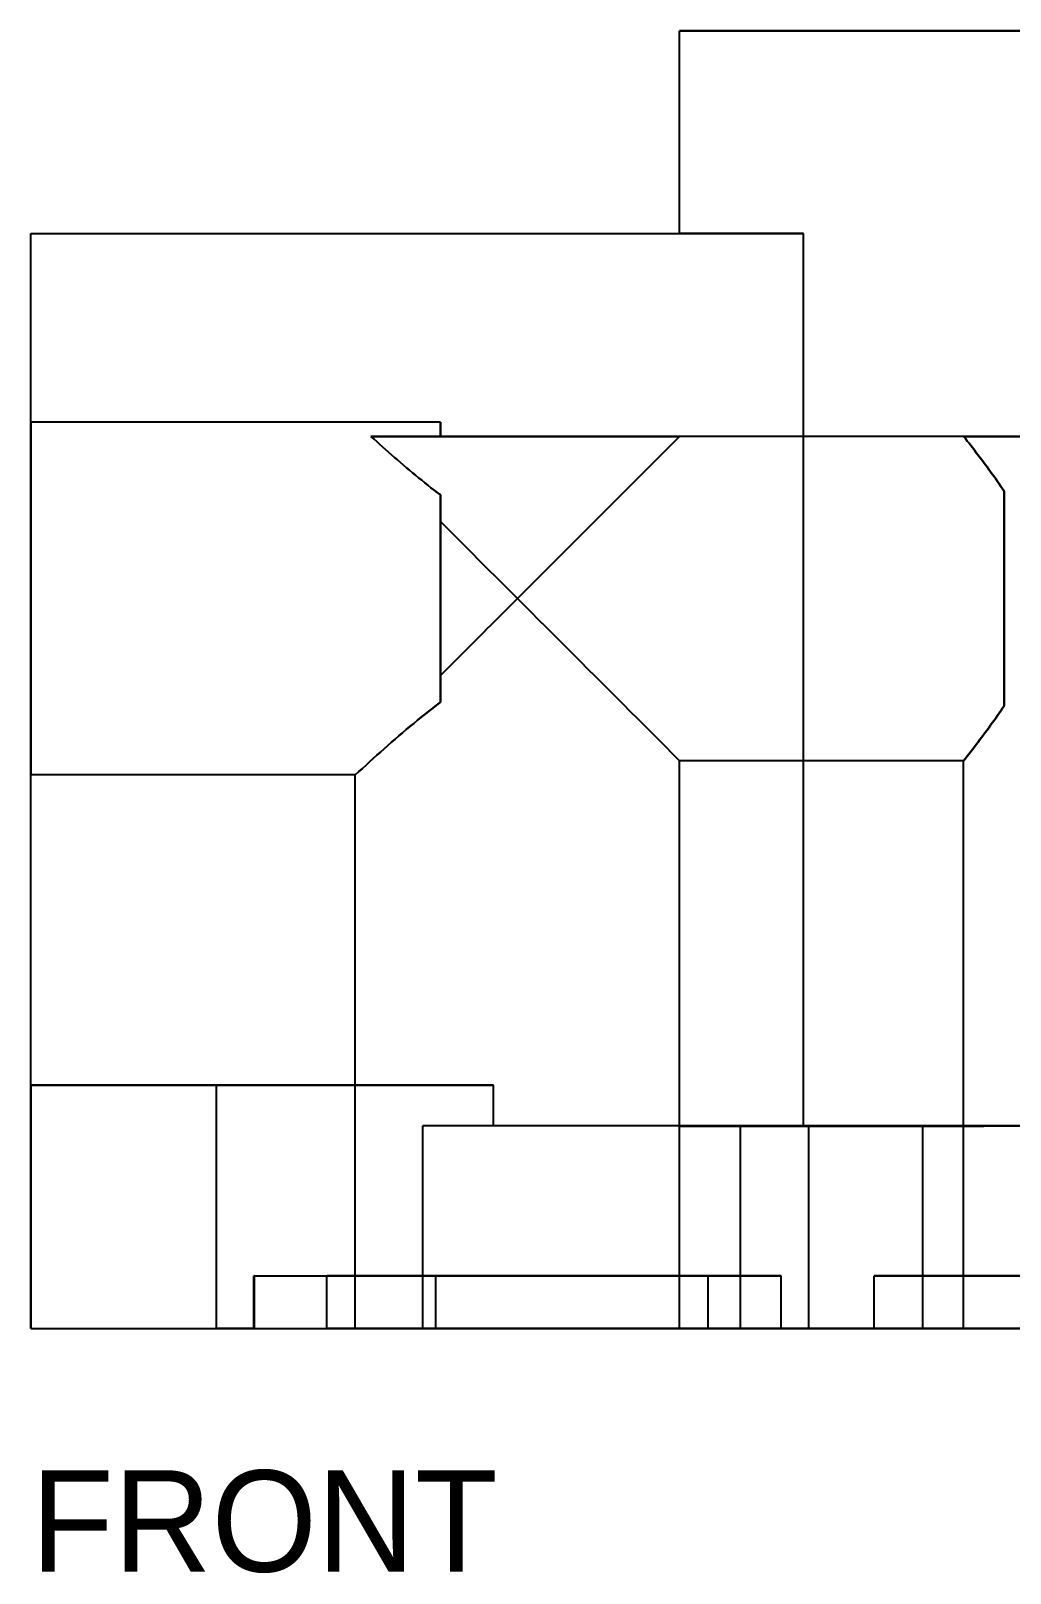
# Model space of a CAD drawing. Header units: millimetres. Extents: x 0 to 266, y -49 to 99.
# Drawn here: x 0 to 24.15, y -6.04 to 32 of the extents above; entities that cross this region are included whole.
import ezdxf

# ---------------------------------------------------------------- set-up
doc = ezdxf.new("R2010")
doc.units = ezdxf.units.MM
doc.layers.add('FRONT_HIDDEN', color=8, linetype='CONTINUOUS')
doc.layers.add('FRONT_VISIBLE', color=7, linetype='Continuous')

msp = doc.modelspace()

# ---------------------------------------------------------------- linework, layer by layer
at = {"layer": 'FRONT_HIDDEN'}
for points in [[(40, 32), (38.957, 32), (37.913, 32), (36.87, 32), (35.826, 32), (34.783, 32), (33.739, 32), (32.696, 32), (31.652, 32), (30.609, 32), (29.565, 32), (28.522, 32), (27.478, 32), (26.435, 32), (25.391, 32), (24.348, 32), (23.304, 32), (22.261, 32), (21.217, 32), (20.174, 32), (19.13, 32), (18.087, 32), (17.043, 32), (16, 32)], [(0, 27), (19.056, 27)], [(0, 6), (0, 27)], [(19.056, 27), (18.923, 27), (18.79, 27), (18.657, 27), (18.524, 27), (18.391, 27), (18.259, 27), (18.126, 27), (17.993, 27), (17.86, 27), (17.727, 27), (17.594, 27), (17.461, 27), (17.329, 27), (17.196, 27), (17.063, 27), (16.93, 27), (16.797, 27), (16.664, 27), (16.531, 27), (16.399, 27), (16.266, 27), (16.133, 27), (16, 27)], [(16, 27), (16.133, 27), (16.266, 27), (16.399, 27), (16.531, 27), (16.664, 27), (16.797, 27), (16.93, 27), (17.063, 27), (17.196, 27), (17.329, 27), (17.461, 27), (17.594, 27), (17.727, 27), (17.86, 27), (17.993, 27), (18.126, 27), (18.259, 27), (18.391, 27), (18.524, 27), (18.657, 27), (18.79, 27), (18.923, 27), (19.056, 27)], [(19.056, 5), (19.056, 27)], [(0, 18), (0, 18.189), (0, 18.378), (0, 18.567), (0, 18.757), (0, 18.946), (0, 19.135), (0, 19.324), (0, 19.513), (0, 19.702), (0, 19.891), (0, 20.08), (0, 20.27), (0, 20.459), (0, 20.648), (0, 20.837), (0, 21.026), (0, 21.215), (0, 21.404), (0, 21.593), (0, 21.783), (0, 21.972), (0, 22.161), (0, 22.35)], [(0, 22.35), (0, 21.972), (0, 21.593), (0, 21.215), (0, 20.837), (0, 20.459), (0, 20.08), (0, 19.702), (0, 19.324), (0, 18.946), (0, 18.567), (0, 18.189), (0, 17.811), (0, 17.433), (0, 17.054), (0, 16.676), (0, 16.298), (0, 15.92), (0, 15.541), (0, 15.163), (0, 14.785), (0, 14.407), (0, 14.028), (0, 13.65)], [(10.1, 22.35), (0, 22.35)], [(10.1, 22), (10.1, 22.015), (10.1, 22.03), (10.1, 22.046), (10.1, 22.061), (10.1, 22.076), (10.1, 22.091), (10.1, 22.107), (10.1, 22.122), (10.1, 22.137), (10.1, 22.152), (10.1, 22.167), (10.1, 22.183), (10.1, 22.198), (10.1, 22.213), (10.1, 22.228), (10.1, 22.243), (10.1, 22.259), (10.1, 22.274), (10.1, 22.289), (10.1, 22.304), (10.1, 22.32), (10.1, 22.335), (10.1, 22.35)], [(10.1, 22.35), (10.1, 22.335), (10.1, 22.32), (10.1, 22.304), (10.1, 22.289), (10.1, 22.274), (10.1, 22.259), (10.1, 22.243), (10.1, 22.228), (10.1, 22.213), (10.1, 22.198), (10.1, 22.183), (10.1, 22.167), (10.1, 22.152), (10.1, 22.137), (10.1, 22.122), (10.1, 22.107), (10.1, 22.091), (10.1, 22.076), (10.1, 22.061), (10.1, 22.046), (10.1, 22.03), (10.1, 22.015), (10.1, 22)], [(10.1, 20.556), (10.022, 20.614), (9.944, 20.674), (9.867, 20.733), (9.791, 20.794), (9.714, 20.854), (9.638, 20.916), (9.563, 20.977), (9.487, 21.039), (9.412, 21.101), (9.337, 21.164), (9.263, 21.227), (9.189, 21.29), (9.115, 21.354), (9.041, 21.418), (8.967, 21.482), (8.894, 21.546), (8.82, 21.61), (8.747, 21.675), (8.674, 21.739), (8.601, 21.804), (8.529, 21.869), (8.456, 21.935), (8.384, 22)], [(10.1, 22), (8.384, 22)], [(10.1, 22), (8.384, 22)], [(8.384, 22), (8.456, 21.935), (8.529, 21.869), (8.601, 21.804), (8.674, 21.739), (8.747, 21.675), (8.82, 21.61), (8.894, 21.546), (8.967, 21.482), (9.041, 21.418), (9.115, 21.354), (9.189, 21.29), (9.263, 21.227), (9.337, 21.164), (9.412, 21.101), (9.487, 21.039), (9.563, 20.977), (9.638, 20.916), (9.714, 20.854), (9.791, 20.794), (9.867, 20.733), (9.944, 20.674), (10.022, 20.614), (10.1, 20.556)], [(8.384, 22), (8.715, 22), (9.046, 22), (9.377, 22), (9.708, 22), (10.039, 22), (10.371, 22), (10.702, 22), (11.033, 22), (11.364, 22), (11.695, 22), (12.026, 22), (12.357, 22), (12.689, 22), (13.02, 22), (13.351, 22), (13.682, 22), (14.013, 22), (14.344, 22), (14.675, 22), (15.007, 22), (15.338, 22), (15.669, 22), (16, 22)], [(16, 22), (15.669, 22), (15.338, 22), (15.007, 22), (14.675, 22), (14.344, 22), (14.013, 22), (13.682, 22), (13.351, 22), (13.02, 22), (12.689, 22), (12.357, 22), (12.026, 22), (11.695, 22), (11.364, 22), (11.033, 22), (10.702, 22), (10.371, 22), (10.039, 22), (9.708, 22), (9.377, 22), (9.046, 22), (8.715, 22), (8.384, 22)], [(12, 18), (12.174, 18.174), (12.348, 18.348), (12.522, 18.522), (12.696, 18.696), (12.87, 18.87), (13.043, 19.043), (13.217, 19.217), (13.391, 19.391), (13.565, 19.565), (13.739, 19.739), (13.913, 19.913), (14.087, 20.087), (14.261, 20.261), (14.435, 20.435), (14.609, 20.609), (14.783, 20.783), (14.957, 20.957), (15.13, 21.13), (15.304, 21.304), (15.478, 21.478), (15.652, 21.652), (15.826, 21.826), (16, 22)], [(16, 22), (15.826, 21.826), (15.652, 21.652), (15.478, 21.478), (15.304, 21.304), (15.13, 21.13), (14.957, 20.957), (14.783, 20.783), (14.609, 20.609), (14.435, 20.435), (14.261, 20.261), (14.087, 20.087), (13.913, 19.913), (13.739, 19.739), (13.565, 19.565), (13.391, 19.391), (13.217, 19.217), (13.043, 19.043), (12.87, 18.87), (12.696, 18.696), (12.522, 18.522), (12.348, 18.348), (12.174, 18.174), (12, 18)], [(23, 22), (16, 22)], [(33, 22), (32.565, 22), (32.13, 22), (31.696, 22), (31.261, 22), (30.826, 22), (30.391, 22), (29.957, 22), (29.522, 22), (29.087, 22), (28.652, 22), (28.217, 22), (27.783, 22), (27.348, 22), (26.913, 22), (26.478, 22), (26.043, 22), (25.609, 22), (25.174, 22), (24.739, 22), (24.304, 22), (23.87, 22), (23.435, 22), (23, 22)], [(23, 22), (23.435, 22), (23.87, 22), (24.304, 22), (24.739, 22), (25.174, 22), (25.609, 22), (26.043, 22), (26.478, 22), (26.913, 22), (27.348, 22), (27.783, 22), (28.217, 22), (28.652, 22), (29.087, 22), (29.522, 22), (29.957, 22), (30.391, 22), (30.826, 22), (31.261, 22), (31.696, 22), (32.13, 22), (32.565, 22), (33, 22)], [(23, 22), (23.046, 21.943), (23.091, 21.885), (23.137, 21.828), (23.182, 21.77), (23.227, 21.713), (23.272, 21.655), (23.316, 21.597), (23.361, 21.539), (23.405, 21.48), (23.449, 21.422), (23.493, 21.363), (23.537, 21.305), (23.58, 21.246), (23.624, 21.186), (23.666, 21.127), (23.709, 21.068), (23.752, 21.008), (23.794, 20.948), (23.836, 20.888), (23.877, 20.828), (23.919, 20.767), (23.959, 20.707), (24, 20.646)], [(24, 20.646), (23.959, 20.707), (23.919, 20.767), (23.877, 20.828), (23.836, 20.888), (23.794, 20.948), (23.752, 21.008), (23.709, 21.068), (23.666, 21.127), (23.624, 21.186), (23.58, 21.246), (23.537, 21.305), (23.493, 21.363), (23.449, 21.422), (23.405, 21.48), (23.361, 21.539), (23.316, 21.597), (23.272, 21.655), (23.227, 21.713), (23.182, 21.77), (23.137, 21.828), (23.091, 21.885), (23.046, 21.943), (23, 22)], [(24, 22), (23, 22)], [(10.1, 18), (10.1, 18.111), (10.1, 18.222), (10.1, 18.333), (10.1, 18.445), (10.1, 18.556), (10.1, 18.667), (10.1, 18.778), (10.1, 18.889), (10.1, 19), (10.1, 19.111), (10.1, 19.222), (10.1, 19.334), (10.1, 19.445), (10.1, 19.556), (10.1, 19.667), (10.1, 19.778), (10.1, 19.889), (10.1, 20), (10.1, 20.111), (10.1, 20.223), (10.1, 20.334), (10.1, 20.445), (10.1, 20.556)], [(10.1, 19.9), (10.1, 20.556)], [(10.1, 20.556), (10.1, 20.334), (10.1, 20.111), (10.1, 19.889), (10.1, 19.667), (10.1, 19.445), (10.1, 19.222), (10.1, 19), (10.1, 18.778), (10.1, 18.556), (10.1, 18.333), (10.1, 18.111), (10.1, 17.889), (10.1, 17.667), (10.1, 17.444), (10.1, 17.222), (10.1, 17), (10.1, 16.778), (10.1, 16.555), (10.1, 16.333), (10.1, 16.111), (10.1, 15.889), (10.1, 15.666), (10.1, 15.444)], [(10.1, 19.9), (10.1, 20.556)], [(24, 15.354), (24, 20.646)], [(24, 15.354), (24, 20.646)], [(24, 18), (24, 18.115), (24, 18.23), (24, 18.345), (24, 18.46), (24, 18.575), (24, 18.69), (24, 18.805), (24, 18.92), (24, 19.035), (24, 19.15), (24, 19.265), (24, 19.38), (24, 19.495), (24, 19.61), (24, 19.725), (24, 19.841), (24, 19.956), (24, 20.071), (24, 20.186), (24, 20.301), (24, 20.416), (24, 20.531), (24, 20.646)], [(24, 20.646), (24, 20.416), (24, 20.186), (24, 19.956), (24, 19.725), (24, 19.495), (24, 19.265), (24, 19.035), (24, 18.805), (24, 18.575), (24, 18.345), (24, 18.115), (24, 17.885), (24, 17.655), (24, 17.425), (24, 17.195), (24, 16.965), (24, 16.735), (24, 16.505), (24, 16.275), (24, 16.044), (24, 15.814), (24, 15.584), (24, 15.354)], [(10.1, 19.9), (10.183, 19.817), (10.265, 19.735), (10.348, 19.652), (10.43, 19.57), (10.513, 19.487), (10.596, 19.404), (10.678, 19.322), (10.761, 19.239), (10.843, 19.157), (10.926, 19.074), (11.009, 18.991), (11.091, 18.909), (11.174, 18.826), (11.257, 18.743), (11.339, 18.661), (11.422, 18.578), (11.504, 18.496), (11.587, 18.413), (11.67, 18.33), (11.752, 18.248), (11.835, 18.165), (11.917, 18.083), (12, 18)], [(10.1, 19.9), (10.1, 19.735), (10.1, 19.57), (10.1, 19.404), (10.1, 19.239), (10.1, 19.074), (10.1, 18.909), (10.1, 18.743), (10.1, 18.578), (10.1, 18.413), (10.1, 18.248), (10.1, 18.083), (10.1, 17.917), (10.1, 17.752), (10.1, 17.587), (10.1, 17.422), (10.1, 17.257), (10.1, 17.091), (10.1, 16.926), (10.1, 16.761), (10.1, 16.596), (10.1, 16.43), (10.1, 16.265), (10.1, 16.1)], [(10.1, 19.9), (10.1, 19.735), (10.1, 19.57), (10.1, 19.404), (10.1, 19.239), (10.1, 19.074), (10.1, 18.909), (10.1, 18.743), (10.1, 18.578), (10.1, 18.413), (10.1, 18.248), (10.1, 18.083), (10.1, 17.917), (10.1, 17.752), (10.1, 17.587), (10.1, 17.422), (10.1, 17.257), (10.1, 17.091), (10.1, 16.926), (10.1, 16.761), (10.1, 16.596), (10.1, 16.43), (10.1, 16.265), (10.1, 16.1)], [(12, 18), (11.917, 18.083), (11.835, 18.165), (11.752, 18.248), (11.67, 18.33), (11.587, 18.413), (11.504, 18.496), (11.422, 18.578), (11.339, 18.661), (11.257, 18.743), (11.174, 18.826), (11.091, 18.909), (11.009, 18.991), (10.926, 19.074), (10.843, 19.157), (10.761, 19.239), (10.678, 19.322), (10.596, 19.404), (10.513, 19.487), (10.43, 19.57), (10.348, 19.652), (10.265, 19.735), (10.183, 19.817), (10.1, 19.9)], [(0, 13.65), (0, 13.839), (0, 14.028), (0, 14.217), (0, 14.407), (0, 14.596), (0, 14.785), (0, 14.974), (0, 15.163), (0, 15.352), (0, 15.541), (0, 15.73), (0, 15.92), (0, 16.109), (0, 16.298), (0, 16.487), (0, 16.676), (0, 16.865), (0, 17.054), (0, 17.243), (0, 17.433), (0, 17.622), (0, 17.811), (0, 18)], [(12, 18), (11.917, 17.917), (11.835, 17.835), (11.752, 17.752), (11.67, 17.67), (11.587, 17.587), (11.504, 17.504), (11.422, 17.422), (11.339, 17.339), (11.257, 17.257), (11.174, 17.174), (11.091, 17.091), (11.009, 17.009), (10.926, 16.926), (10.843, 16.843), (10.761, 16.761), (10.678, 16.678), (10.596, 16.596), (10.513, 16.513), (10.43, 16.43), (10.348, 16.348), (10.265, 16.265), (10.183, 16.183), (10.1, 16.1)], [(10.1, 16.1), (10.183, 16.183), (10.265, 16.265), (10.348, 16.348), (10.43, 16.43), (10.513, 16.513), (10.596, 16.596), (10.678, 16.678), (10.761, 16.761), (10.843, 16.843), (10.926, 16.926), (11.009, 17.009), (11.091, 17.091), (11.174, 17.174), (11.257, 17.257), (11.339, 17.339), (11.422, 17.422), (11.504, 17.504), (11.587, 17.587), (11.67, 17.67), (11.752, 17.752), (11.835, 17.835), (11.917, 17.917), (12, 18)], [(10.1, 15.444), (10.1, 15.555), (10.1, 15.666), (10.1, 15.777), (10.1, 15.889), (10.1, 16), (10.1, 16.111), (10.1, 16.222), (10.1, 16.333), (10.1, 16.444), (10.1, 16.555), (10.1, 16.666), (10.1, 16.778), (10.1, 16.889), (10.1, 17), (10.1, 17.111), (10.1, 17.222), (10.1, 17.333), (10.1, 17.444), (10.1, 17.555), (10.1, 17.667), (10.1, 17.778), (10.1, 17.889), (10.1, 18)], [(16, 14), (15.826, 14.174), (15.652, 14.348), (15.478, 14.522), (15.304, 14.696), (15.13, 14.87), (14.957, 15.043), (14.783, 15.217), (14.609, 15.391), (14.435, 15.565), (14.261, 15.739), (14.087, 15.913), (13.913, 16.087), (13.739, 16.261), (13.565, 16.435), (13.391, 16.609), (13.217, 16.783), (13.043, 16.957), (12.87, 17.13), (12.696, 17.304), (12.522, 17.478), (12.348, 17.652), (12.174, 17.826), (12, 18)], [(12, 18), (12.174, 17.826), (12.348, 17.652), (12.522, 17.478), (12.696, 17.304), (12.87, 17.13), (13.043, 16.957), (13.217, 16.783), (13.391, 16.609), (13.565, 16.435), (13.739, 16.261), (13.913, 16.087), (14.087, 15.913), (14.261, 15.739), (14.435, 15.565), (14.609, 15.391), (14.783, 15.217), (14.957, 15.043), (15.13, 14.87), (15.304, 14.696), (15.478, 14.522), (15.652, 14.348), (15.826, 14.174), (16, 14)], [(24, 15.354), (24, 15.469), (24, 15.584), (24, 15.699), (24, 15.814), (24, 15.929), (24, 16.044), (24, 16.159), (24, 16.275), (24, 16.39), (24, 16.505), (24, 16.62), (24, 16.735), (24, 16.85), (24, 16.965), (24, 17.08), (24, 17.195), (24, 17.31), (24, 17.425), (24, 17.54), (24, 17.655), (24, 17.77), (24, 17.885), (24, 18)], [(10.1, 15.444), (10.1, 16.1)], [(10.1, 15.444), (10.1, 16.1)], [(10.1, 15.444), (10.004, 15.372), (9.909, 15.299), (9.814, 15.225), (9.72, 15.15), (9.626, 15.075), (9.533, 14.999), (9.441, 14.922), (9.349, 14.845), (9.257, 14.768), (9.165, 14.69), (9.074, 14.611), (8.983, 14.533), (8.893, 14.454), (8.803, 14.374), (8.713, 14.295), (8.623, 14.215), (8.533, 14.135), (8.444, 14.054), (8.355, 13.974), (8.266, 13.893), (8.177, 13.812), (8.089, 13.731), (8, 13.65)], [(8, 13.65), (8.089, 13.731), (8.177, 13.812), (8.266, 13.893), (8.355, 13.974), (8.444, 14.054), (8.533, 14.135), (8.623, 14.215), (8.713, 14.295), (8.803, 14.374), (8.893, 14.454), (8.983, 14.533), (9.074, 14.611), (9.165, 14.69), (9.257, 14.768), (9.349, 14.845), (9.441, 14.922), (9.533, 14.999), (9.626, 15.075), (9.72, 15.15), (9.814, 15.225), (9.909, 15.299), (10.004, 15.372), (10.1, 15.444)], [(24, 15.354), (23.959, 15.293), (23.919, 15.233), (23.877, 15.172), (23.836, 15.112), (23.794, 15.052), (23.752, 14.992), (23.709, 14.932), (23.666, 14.873), (23.624, 14.814), (23.58, 14.754), (23.537, 14.695), (23.493, 14.637), (23.449, 14.578), (23.405, 14.52), (23.361, 14.461), (23.316, 14.403), (23.272, 14.345), (23.227, 14.287), (23.182, 14.23), (23.137, 14.172), (23.091, 14.115), (23.046, 14.057), (23, 14)], [(23, 14), (23.046, 14.057), (23.091, 14.115), (23.137, 14.172), (23.182, 14.23), (23.227, 14.287), (23.272, 14.345), (23.316, 14.403), (23.361, 14.461), (23.405, 14.52), (23.449, 14.578), (23.493, 14.637), (23.537, 14.695), (23.58, 14.754), (23.624, 14.814), (23.666, 14.873), (23.709, 14.932), (23.752, 14.992), (23.794, 15.052), (23.836, 15.112), (23.877, 15.172), (23.919, 15.233), (23.959, 15.293), (24, 15.354)], [(16, 0), (16, 14)], [(23, 14), (16, 14)], [(23, 0), (23, 14)], [(8, 13.65), (0, 13.65)], [(8, 0), (8, 13.65)], [(0, 6), (11.408, 6)], [(4.581, 6), (0, 6)], [(0, 6), (0, 0)], [(11.408, 6), (4.581, 6)], [(4.581, 0), (4.581, 6)], [(11.408, 5), (11.408, 6)], [(19.056, 5), (9.67, 5)], [(19.056, 5), (11.408, 5)], [(16.02, 5), (11.408, 5)], [(16.745, 5), (16.712, 5), (16.68, 5), (16.648, 5), (16.615, 5), (16.583, 5), (16.55, 5), (16.518, 5), (16.486, 5), (16.453, 5), (16.421, 5), (16.389, 5), (16.356, 5), (16.324, 5), (16.291, 5), (16.259, 5), (16.227, 5), (16.194, 5), (16.162, 5), (16.13, 5), (16.097, 5), (16.065, 5), (16.032, 5), (16, 5)], [(16, 5), (16.032, 5), (16.065, 5), (16.097, 5), (16.13, 5), (16.162, 5), (16.194, 5), (16.227, 5), (16.259, 5), (16.291, 5), (16.324, 5), (16.356, 5), (16.389, 5), (16.421, 5), (16.453, 5), (16.486, 5), (16.518, 5), (16.55, 5), (16.583, 5), (16.615, 5), (16.648, 5), (16.68, 5), (16.712, 5), (16.745, 5)], [(16, 4.99), (16, 5)], [(16.745, 4.99), (16.712, 4.99), (16.68, 4.99), (16.648, 4.99), (16.615, 4.99), (16.583, 4.99), (16.55, 4.99), (16.518, 4.99), (16.486, 4.99), (16.453, 4.99), (16.421, 4.99), (16.389, 4.99), (16.356, 4.99), (16.324, 4.99), (16.291, 4.99), (16.259, 4.99), (16.227, 4.99), (16.194, 4.99), (16.162, 4.99), (16.13, 4.99), (16.097, 4.99), (16.065, 4.99), (16.032, 4.99), (16, 4.99)], [(16, 4.99), (16.032, 4.99), (16.065, 4.99), (16.097, 4.99), (16.13, 4.99), (16.162, 4.99), (16.194, 4.99), (16.227, 4.99), (16.259, 4.99), (16.291, 4.99), (16.324, 4.99), (16.356, 4.99), (16.389, 4.99), (16.421, 4.99), (16.453, 4.99), (16.486, 4.99), (16.518, 4.99), (16.55, 4.99), (16.583, 4.99), (16.615, 4.99), (16.648, 4.99), (16.68, 4.99), (16.712, 4.99), (16.745, 4.99)], [(23.5, 5), (23.175, 5), (22.85, 5), (22.524, 5), (22.199, 5), (21.874, 5), (21.549, 5), (21.223, 5), (20.898, 5), (20.573, 5), (20.248, 5), (19.923, 5), (19.597, 5), (19.272, 5), (18.947, 5), (18.622, 5), (18.296, 5), (17.971, 5), (17.646, 5), (17.321, 5), (16.996, 5), (16.67, 5), (16.345, 5), (16.02, 5)], [(16.02, 4.99), (16.02, 5)], [(16.02, 4.99), (19.183, 4.99)], [(23.5, 4.99), (23.175, 4.99), (22.85, 4.99), (22.524, 4.99), (22.199, 4.99), (21.874, 4.99), (21.549, 4.99), (21.223, 4.99), (20.898, 4.99), (20.573, 4.99), (20.248, 4.99), (19.923, 4.99), (19.597, 4.99), (19.272, 4.99), (18.947, 4.99), (18.622, 4.99), (18.296, 4.99), (17.971, 4.99), (17.646, 4.99), (17.321, 4.99), (16.996, 4.99), (16.67, 4.99), (16.345, 4.99), (16.02, 4.99)], [(22, 4.99), (21.804, 4.99), (21.609, 4.99), (21.413, 4.99), (21.217, 4.99), (21.022, 4.99), (20.826, 4.99), (20.63, 4.99), (20.435, 4.99), (20.239, 4.99), (20.043, 4.99), (19.848, 4.99), (19.652, 4.99), (19.457, 4.99), (19.261, 4.99), (19.065, 4.99), (18.87, 4.99), (18.674, 4.99), (18.478, 4.99), (18.283, 4.99), (18.087, 4.99), (17.891, 4.99), (17.696, 4.99), (17.5, 4.99)], [(17.5, 4.99), (17.696, 4.99), (17.891, 4.99), (18.087, 4.99), (18.283, 4.99), (18.478, 4.99), (18.674, 4.99), (18.87, 4.99), (19.065, 4.99), (19.261, 4.99), (19.457, 4.99), (19.652, 4.99), (19.848, 4.99), (20.043, 4.99), (20.239, 4.99), (20.435, 4.99), (20.63, 4.99), (20.826, 4.99), (21.022, 4.99), (21.217, 4.99), (21.413, 4.99), (21.609, 4.99), (21.804, 4.99), (22, 4.99)], [(22, 4.99), (21.804, 4.99), (21.609, 4.99), (21.413, 4.99), (21.217, 4.99), (21.022, 4.99), (20.826, 4.99), (20.63, 4.99), (20.435, 4.99), (20.239, 4.99), (20.043, 4.99), (19.848, 4.99), (19.652, 4.99), (19.457, 4.99), (19.261, 4.99), (19.065, 4.99), (18.87, 4.99), (18.674, 4.99), (18.478, 4.99), (18.283, 4.99), (18.087, 4.99), (17.891, 4.99), (17.696, 4.99), (17.5, 4.99)], [(17.5, 4.99), (17.761, 4.99), (18.022, 4.99), (18.283, 4.99), (18.543, 4.99), (18.804, 4.99), (19.065, 4.99), (19.326, 4.99), (19.587, 4.99), (19.848, 4.99), (20.109, 4.99), (20.37, 4.99), (20.63, 4.99), (20.891, 4.99), (21.152, 4.99), (21.413, 4.99), (21.674, 4.99), (21.935, 4.99), (22.196, 4.99), (22.457, 4.99), (22.717, 4.99), (22.978, 4.99), (23.239, 4.99), (23.5, 4.99)], [(17.5, 0), (17.5, 4.99)], [(17.5, 0), (17.5, 4.99)], [(19.056, 5), (19.966, 5), (20.877, 5), (21.788, 5), (22.698, 5), (23.609, 5), (24.519, 5), (25.43, 5), (26.341, 5), (27.251, 5), (28.162, 5), (29.073, 5), (29.983, 5), (30.894, 5), (31.804, 5), (32.715, 5), (33.626, 5), (34.536, 5), (35.447, 5), (36.358, 5), (37.268, 5), (38.179, 5), (39.089, 5), (40, 5)], [(40, 5), (39.089, 5), (38.179, 5), (37.268, 5), (36.358, 5), (35.447, 5), (34.536, 5), (33.626, 5), (32.715, 5), (31.804, 5), (30.894, 5), (29.983, 5), (29.073, 5), (28.162, 5), (27.251, 5), (26.341, 5), (25.43, 5), (24.519, 5), (23.609, 5), (22.698, 5), (21.788, 5), (20.877, 5), (19.966, 5), (19.056, 5)], [(19.31, 4.99), (19.305, 4.99), (19.299, 4.99), (19.294, 4.99), (19.288, 4.99), (19.283, 4.99), (19.277, 4.99), (19.272, 4.99), (19.266, 4.99), (19.26, 4.99), (19.255, 4.99), (19.249, 4.99), (19.244, 4.99), (19.238, 4.99), (19.233, 4.99), (19.227, 4.99), (19.222, 4.99), (19.216, 4.99), (19.211, 4.99), (19.205, 4.99), (19.2, 4.99), (19.194, 4.99), (19.189, 4.99), (19.183, 4.99)], [(19.183, 0), (19.183, 4.99)], [(19.31, 4.99), (19.31, 5)], [(19.31, 5), (19.492, 5), (19.675, 5), (19.857, 5), (20.039, 5), (20.221, 5), (20.403, 5), (20.585, 5), (20.768, 5), (20.95, 5), (21.132, 5), (21.314, 5), (21.496, 5), (21.678, 5), (21.861, 5), (22.043, 5), (22.225, 5), (22.407, 5), (22.589, 5), (22.771, 5), (22.954, 5), (23.136, 5), (23.318, 5), (23.5, 5)], [(19.31, 5), (20.066, 5), (20.821, 5), (21.577, 5), (22.333, 5), (23.088, 5), (23.844, 5), (24.6, 5), (25.355, 5), (26.111, 5), (26.867, 5), (27.622, 5), (28.378, 5), (29.133, 5), (29.889, 5), (30.645, 5), (31.4, 5), (32.156, 5), (32.912, 5), (33.667, 5), (34.423, 5), (35.179, 5), (35.934, 5), (36.69, 5)], [(19.31, 5), (19.492, 5), (19.675, 5), (19.857, 5), (20.039, 5), (20.221, 5), (20.403, 5), (20.585, 5), (20.768, 5), (20.95, 5), (21.132, 5), (21.314, 5), (21.496, 5), (21.678, 5), (21.861, 5), (22.043, 5), (22.225, 5), (22.407, 5), (22.589, 5), (22.771, 5), (22.954, 5), (23.136, 5), (23.318, 5), (23.5, 5)], [(23.5, 5), (23.318, 5), (23.136, 5), (22.954, 5), (22.771, 5), (22.589, 5), (22.407, 5), (22.225, 5), (22.043, 5), (21.861, 5), (21.678, 5), (21.496, 5), (21.314, 5), (21.132, 5), (20.95, 5), (20.768, 5), (20.585, 5), (20.403, 5), (20.221, 5), (20.039, 5), (19.857, 5), (19.675, 5), (19.492, 5), (19.31, 5)], [(19.31, 4.99), (19.492, 4.99), (19.675, 4.99), (19.857, 4.99), (20.039, 4.99), (20.221, 4.99), (20.403, 4.99), (20.585, 4.99), (20.768, 4.99), (20.95, 4.99), (21.132, 4.99), (21.314, 4.99), (21.496, 4.99), (21.678, 4.99), (21.861, 4.99), (22.043, 4.99), (22.225, 4.99), (22.407, 4.99), (22.589, 4.99), (22.771, 4.99), (22.954, 4.99), (23.136, 4.99), (23.318, 4.99), (23.5, 4.99)], [(19.31, 4.99), (19.427, 4.99), (19.544, 4.99), (19.661, 4.99), (19.778, 4.99), (19.895, 4.99), (20.012, 4.99), (20.129, 4.99), (20.246, 4.99), (20.363, 4.99), (20.48, 4.99), (20.597, 4.99), (20.714, 4.99), (20.831, 4.99), (20.947, 4.99), (21.064, 4.99), (21.181, 4.99), (21.298, 4.99), (21.415, 4.99), (21.532, 4.99), (21.649, 4.99), (21.766, 4.99), (21.883, 4.99), (22, 4.99)], [(23.5, 4.99), (23.318, 4.99), (23.136, 4.99), (22.954, 4.99), (22.771, 4.99), (22.589, 4.99), (22.407, 4.99), (22.225, 4.99), (22.043, 4.99), (21.861, 4.99), (21.678, 4.99), (21.496, 4.99), (21.314, 4.99), (21.132, 4.99), (20.95, 4.99), (20.768, 4.99), (20.585, 4.99), (20.403, 4.99), (20.221, 4.99), (20.039, 4.99), (19.857, 4.99), (19.675, 4.99), (19.492, 4.99), (19.31, 4.99)], [(22, 0), (22, 4.99)], [(22, 0), (22, 4.99)], [(23.5, 4.99), (23.5, 5)], [(23.5, 4.99), (23.5, 5)], [(5.516, 1.3), (5.516, 1.3), (5.515, 1.3), (5.514, 1.3), (5.513, 1.3), (5.513, 1.3), (5.512, 1.3), (5.511, 1.3), (5.511, 1.3), (5.51, 1.3), (5.509, 1.3), (5.508, 1.3), (5.508, 1.3), (5.507, 1.3), (5.506, 1.3), (5.506, 1.3), (5.505, 1.3), (5.504, 1.3), (5.504, 1.3), (5.503, 1.3), (5.502, 1.3), (5.501, 1.3), (5.501, 1.3), (5.5, 1.3)], [(5.5, 1.3), (6.065, 1.3), (6.63, 1.3), (7.196, 1.3), (7.761, 1.3), (8.326, 1.3), (8.891, 1.3), (9.457, 1.3), (10.022, 1.3), (10.587, 1.3), (11.152, 1.3), (11.717, 1.3), (12.283, 1.3), (12.848, 1.3), (13.413, 1.3), (13.978, 1.3), (14.543, 1.3), (15.109, 1.3), (15.674, 1.3), (16.239, 1.3), (16.804, 1.3), (17.37, 1.3), (17.935, 1.3), (18.5, 1.3)], [(5.5, 0), (5.5, 1.3)], [(5.516, 1.3), (9.986, 1.3)], [(5.516, 0), (5.516, 1.3)], [(16.7, 1.3), (16.291, 1.3), (15.883, 1.3), (15.474, 1.3), (15.065, 1.3), (14.657, 1.3), (14.248, 1.3), (13.839, 1.3), (13.43, 1.3), (13.022, 1.3), (12.613, 1.3), (12.204, 1.3), (11.796, 1.3), (11.387, 1.3), (10.978, 1.3), (10.57, 1.3), (10.161, 1.3), (9.752, 1.3), (9.343, 1.3), (8.935, 1.3), (8.526, 1.3), (8.117, 1.3), (7.709, 1.3), (7.3, 1.3)], [(7.3, 1.3), (7.709, 1.3), (8.117, 1.3), (8.526, 1.3), (8.935, 1.3), (9.343, 1.3), (9.752, 1.3), (10.161, 1.3), (10.57, 1.3), (10.978, 1.3), (11.387, 1.3), (11.796, 1.3), (12.204, 1.3), (12.613, 1.3), (13.022, 1.3), (13.43, 1.3), (13.839, 1.3), (14.248, 1.3), (14.657, 1.3), (15.065, 1.3), (15.474, 1.3), (15.883, 1.3), (16.291, 1.3), (16.7, 1.3)], [(7.3, 0), (7.3, 1.3)], [(18.5, 1.3), (18.13, 1.3), (17.76, 1.3), (17.389, 1.3), (17.019, 1.3), (16.649, 1.3), (16.279, 1.3), (15.909, 1.3), (15.539, 1.3), (15.168, 1.3), (14.798, 1.3), (14.428, 1.3), (14.058, 1.3), (13.688, 1.3), (13.318, 1.3), (12.947, 1.3), (12.577, 1.3), (12.207, 1.3), (11.837, 1.3), (11.467, 1.3), (11.097, 1.3), (10.726, 1.3), (10.356, 1.3), (9.986, 1.3)], [(9.986, 0), (9.986, 1.3)], [(16.7, 0), (16.7, 1.3)], [(18.5, 0), (18.5, 1.3)], [(35.2, 1.3), (34.574, 1.3), (33.948, 1.3), (33.322, 1.3), (32.696, 1.3), (32.07, 1.3), (31.443, 1.3), (30.817, 1.3), (30.191, 1.3), (29.565, 1.3), (28.939, 1.3), (28.313, 1.3), (27.687, 1.3), (27.061, 1.3), (26.435, 1.3), (25.809, 1.3), (25.183, 1.3), (24.557, 1.3), (23.93, 1.3), (23.304, 1.3), (22.678, 1.3), (22.052, 1.3), (21.426, 1.3), (20.8, 1.3)], [(20.8, 1.3), (21.426, 1.3), (22.052, 1.3), (22.678, 1.3), (23.304, 1.3), (23.93, 1.3), (24.557, 1.3), (25.183, 1.3), (25.809, 1.3), (26.435, 1.3), (27.061, 1.3), (27.687, 1.3), (28.313, 1.3), (28.939, 1.3), (29.565, 1.3), (30.191, 1.3), (30.817, 1.3), (31.443, 1.3), (32.07, 1.3), (32.696, 1.3), (33.322, 1.3), (33.948, 1.3), (34.574, 1.3), (35.2, 1.3)], [(20.8, 0), (20.8, 1.3)], [(34, 1.3), (33.478, 1.3), (32.957, 1.3), (32.435, 1.3), (31.913, 1.3), (31.391, 1.3), (30.87, 1.3), (30.348, 1.3), (29.826, 1.3), (29.304, 1.3), (28.783, 1.3), (28.261, 1.3), (27.739, 1.3), (27.217, 1.3), (26.696, 1.3), (26.174, 1.3), (25.652, 1.3), (25.13, 1.3), (24.609, 1.3), (24.087, 1.3), (23.565, 1.3), (23.043, 1.3), (22.522, 1.3), (22, 1.3)], [(22, 1.3), (22.522, 1.3), (23.043, 1.3), (23.565, 1.3), (24.087, 1.3), (24.609, 1.3), (25.13, 1.3), (25.652, 1.3), (26.174, 1.3), (26.696, 1.3), (27.217, 1.3), (27.739, 1.3), (28.261, 1.3), (28.783, 1.3), (29.304, 1.3), (29.826, 1.3), (30.348, 1.3), (30.87, 1.3), (31.391, 1.3), (31.913, 1.3), (32.435, 1.3), (32.957, 1.3), (33.478, 1.3), (34, 1.3)], [(22, 0), (22, 1.3)], [(0, 0), (4.581, 0)], [(5.516, 0), (4.581, 0)], [(5.516, 0), (5.516, 0), (5.515, 0), (5.514, 0), (5.513, 0), (5.513, 0), (5.512, 0), (5.511, 0), (5.511, 0), (5.51, 0), (5.509, 0), (5.508, 0), (5.508, 0), (5.507, 0), (5.506, 0), (5.506, 0), (5.505, 0), (5.504, 0), (5.504, 0), (5.503, 0), (5.502, 0), (5.501, 0), (5.501, 0), (5.5, 0)], [(5.5, 0), (6.065, 0), (6.63, 0), (7.196, 0), (7.761, 0), (8.326, 0), (8.891, 0), (9.457, 0), (10.022, 0), (10.587, 0), (11.152, 0), (11.717, 0), (12.283, 0), (12.848, 0), (13.413, 0), (13.978, 0), (14.543, 0), (15.109, 0), (15.674, 0), (16.239, 0), (16.804, 0), (17.37, 0), (17.935, 0), (18.5, 0)], [(16.7, 0), (16.291, 0), (15.883, 0), (15.474, 0), (15.065, 0), (14.657, 0), (14.248, 0), (13.839, 0), (13.43, 0), (13.022, 0), (12.613, 0), (12.204, 0), (11.796, 0), (11.387, 0), (10.978, 0), (10.57, 0), (10.161, 0), (9.752, 0), (9.343, 0), (8.935, 0), (8.526, 0), (8.117, 0), (7.709, 0), (7.3, 0)], [(7.3, 0), (7.709, 0), (8.117, 0), (8.526, 0), (8.935, 0), (9.343, 0), (9.752, 0), (10.161, 0), (10.57, 0), (10.978, 0), (11.387, 0), (11.796, 0), (12.204, 0), (12.613, 0), (13.022, 0), (13.43, 0), (13.839, 0), (14.248, 0), (14.657, 0), (15.065, 0), (15.474, 0), (15.883, 0), (16.291, 0), (16.7, 0)], [(16, 0), (15.652, 0), (15.304, 0), (14.957, 0), (14.609, 0), (14.261, 0), (13.913, 0), (13.565, 0), (13.217, 0), (12.87, 0), (12.522, 0), (12.174, 0), (11.826, 0), (11.478, 0), (11.13, 0), (10.783, 0), (10.435, 0), (10.087, 0), (9.739, 0), (9.391, 0), (9.043, 0), (8.696, 0), (8.348, 0), (8, 0)], [(8, 0), (8.348, 0), (8.696, 0), (9.043, 0), (9.391, 0), (9.739, 0), (10.087, 0), (10.435, 0), (10.783, 0), (11.13, 0), (11.478, 0), (11.826, 0), (12.174, 0), (12.522, 0), (12.87, 0), (13.217, 0), (13.565, 0), (13.913, 0), (14.261, 0), (14.609, 0), (14.957, 0), (15.304, 0), (15.652, 0), (16, 0)], [(19.183, 0), (9.986, 0)], [(18.5, 0), (18.13, 0), (17.76, 0), (17.389, 0), (17.019, 0), (16.649, 0), (16.279, 0), (15.909, 0), (15.539, 0), (15.168, 0), (14.798, 0), (14.428, 0), (14.058, 0), (13.688, 0), (13.318, 0), (12.947, 0), (12.577, 0), (12.207, 0), (11.837, 0), (11.467, 0), (11.097, 0), (10.726, 0), (10.356, 0), (9.986, 0)], [(22, 0), (21.804, 0), (21.609, 0), (21.413, 0), (21.217, 0), (21.022, 0), (20.826, 0), (20.63, 0), (20.435, 0), (20.239, 0), (20.043, 0), (19.848, 0), (19.652, 0), (19.457, 0), (19.261, 0), (19.065, 0), (18.87, 0), (18.674, 0), (18.478, 0), (18.283, 0), (18.087, 0), (17.891, 0), (17.696, 0), (17.5, 0)], [(17.5, 0), (17.696, 0), (17.891, 0), (18.087, 0), (18.283, 0), (18.478, 0), (18.674, 0), (18.87, 0), (19.065, 0), (19.261, 0), (19.457, 0), (19.652, 0), (19.848, 0), (20.043, 0), (20.239, 0), (20.435, 0), (20.63, 0), (20.826, 0), (21.022, 0), (21.217, 0), (21.413, 0), (21.609, 0), (21.804, 0), (22, 0)], [(22, 0), (21.804, 0), (21.609, 0), (21.413, 0), (21.217, 0), (21.022, 0), (20.826, 0), (20.63, 0), (20.435, 0), (20.239, 0), (20.043, 0), (19.848, 0), (19.652, 0), (19.457, 0), (19.261, 0), (19.065, 0), (18.87, 0), (18.674, 0), (18.478, 0), (18.283, 0), (18.087, 0), (17.891, 0), (17.696, 0), (17.5, 0)], [(17.5, 0), (17.696, 0), (17.891, 0), (18.087, 0), (18.283, 0), (18.478, 0), (18.674, 0), (18.87, 0), (19.065, 0), (19.261, 0), (19.457, 0), (19.652, 0), (19.848, 0), (20.043, 0), (20.239, 0), (20.435, 0), (20.63, 0), (20.826, 0), (21.022, 0), (21.217, 0), (21.413, 0), (21.609, 0), (21.804, 0), (22, 0)], [(43.5, 0), (42.443, 0), (41.385, 0), (40.328, 0), (39.271, 0), (38.214, 0), (37.156, 0), (36.099, 0), (35.042, 0), (33.985, 0), (32.927, 0), (31.87, 0), (30.813, 0), (29.756, 0), (28.698, 0), (27.641, 0), (26.584, 0), (25.527, 0), (24.469, 0), (23.412, 0), (22.355, 0), (21.298, 0), (20.24, 0), (19.183, 0)], [(35.2, 0), (34.574, 0), (33.948, 0), (33.322, 0), (32.696, 0), (32.07, 0), (31.443, 0), (30.817, 0), (30.191, 0), (29.565, 0), (28.939, 0), (28.313, 0), (27.687, 0), (27.061, 0), (26.435, 0), (25.809, 0), (25.183, 0), (24.557, 0), (23.93, 0), (23.304, 0), (22.678, 0), (22.052, 0), (21.426, 0), (20.8, 0)], [(20.8, 0), (21.426, 0), (22.052, 0), (22.678, 0), (23.304, 0), (23.93, 0), (24.557, 0), (25.183, 0), (25.809, 0), (26.435, 0), (27.061, 0), (27.687, 0), (28.313, 0), (28.939, 0), (29.565, 0), (30.191, 0), (30.817, 0), (31.443, 0), (32.07, 0), (32.696, 0), (33.322, 0), (33.948, 0), (34.574, 0), (35.2, 0)], [(34, 0), (33.478, 0), (32.957, 0), (32.435, 0), (31.913, 0), (31.391, 0), (30.87, 0), (30.348, 0), (29.826, 0), (29.304, 0), (28.783, 0), (28.261, 0), (27.739, 0), (27.217, 0), (26.696, 0), (26.174, 0), (25.652, 0), (25.13, 0), (24.609, 0), (24.087, 0), (23.565, 0), (23.043, 0), (22.522, 0), (22, 0)], [(22, 0), (22.522, 0), (23.043, 0), (23.565, 0), (24.087, 0), (24.609, 0), (25.13, 0), (25.652, 0), (26.174, 0), (26.696, 0), (27.217, 0), (27.739, 0), (28.261, 0), (28.783, 0), (29.304, 0), (29.826, 0), (30.348, 0), (30.87, 0), (31.391, 0), (31.913, 0), (32.435, 0), (32.957, 0), (33.478, 0), (34, 0)], [(33, 0), (32.565, 0), (32.13, 0), (31.696, 0), (31.261, 0), (30.826, 0), (30.391, 0), (29.957, 0), (29.522, 0), (29.087, 0), (28.652, 0), (28.217, 0), (27.783, 0), (27.348, 0), (26.913, 0), (26.478, 0), (26.043, 0), (25.609, 0), (25.174, 0), (24.739, 0), (24.304, 0), (23.87, 0), (23.435, 0), (23, 0)], [(23, 0), (23.435, 0), (23.87, 0), (24.304, 0), (24.739, 0), (25.174, 0), (25.609, 0), (26.043, 0), (26.478, 0), (26.913, 0), (27.348, 0), (27.783, 0), (28.217, 0), (28.652, 0), (29.087, 0), (29.522, 0), (29.957, 0), (30.391, 0), (30.826, 0), (31.261, 0), (31.696, 0), (32.13, 0), (32.565, 0), (33, 0)]]:
    msp.add_lwpolyline(points, dxfattribs=at)
at = {"layer": 'FRONT_VISIBLE'}
for points in [[(16, 32), (17.043, 32), (18.087, 32), (19.13, 32), (20.174, 32), (21.217, 32), (22.261, 32), (23.304, 32), (24.348, 32), (25.391, 32), (26.435, 32), (27.478, 32), (28.522, 32), (29.565, 32), (30.609, 32), (31.652, 32), (32.696, 32), (33.739, 32), (34.783, 32), (35.826, 32), (36.87, 32), (37.913, 32), (38.957, 32), (40, 32)], [(16, 27), (16, 32)], [(0, 27), (19.056, 27)], [(0, 0), (0, 27)], [(19.056, 5), (19.056, 27)], [(9.67, 0), (9.67, 5)], [(16.745, 5), (16.437, 5), (16.129, 5), (15.822, 5), (15.514, 5), (15.207, 5), (14.899, 5), (14.591, 5), (14.284, 5), (13.976, 5), (13.669, 5), (13.361, 5), (13.053, 5), (12.746, 5), (12.438, 5), (12.131, 5), (11.823, 5), (11.515, 5), (11.208, 5), (10.9, 5), (10.593, 5), (10.285, 5), (9.977, 5), (9.67, 5)], [(16.745, 4.99), (16.745, 5)], [(16.745, 5), (16.856, 5), (16.968, 5), (17.079, 5), (17.191, 5), (17.302, 5), (17.414, 5), (17.526, 5), (17.637, 5), (17.749, 5), (17.86, 5), (17.972, 5), (18.083, 5), (18.195, 5), (18.306, 5), (18.418, 5), (18.529, 5), (18.641, 5), (18.752, 5), (18.864, 5), (18.976, 5), (19.087, 5), (19.199, 5), (19.31, 5)], [(16.745, 4.99), (16.856, 4.99), (16.968, 4.99), (17.079, 4.99), (17.191, 4.99), (17.302, 4.99), (17.414, 4.99), (17.526, 4.99), (17.637, 4.99), (17.749, 4.99), (17.86, 4.99), (17.972, 4.99), (18.083, 4.99), (18.195, 4.99), (18.306, 4.99), (18.418, 4.99), (18.529, 4.99), (18.641, 4.99), (18.752, 4.99), (18.864, 4.99), (18.976, 4.99), (19.087, 4.99), (19.199, 4.99), (19.31, 4.99)], [(16.745, 4.99), (16.778, 4.99), (16.81, 4.99), (16.843, 4.99), (16.876, 4.99), (16.909, 4.99), (16.942, 4.99), (16.975, 4.99), (17.007, 4.99), (17.04, 4.99), (17.073, 4.99), (17.106, 4.99), (17.139, 4.99), (17.172, 4.99), (17.204, 4.99), (17.237, 4.99), (17.27, 4.99), (17.303, 4.99), (17.336, 4.99), (17.369, 4.99), (17.401, 4.99), (17.434, 4.99), (17.467, 4.99), (17.5, 4.99)], [(17.5, 4.99), (17.579, 4.99), (17.657, 4.99), (17.736, 4.99), (17.815, 4.99), (17.894, 4.99), (17.972, 4.99), (18.051, 4.99), (18.13, 4.99), (18.208, 4.99), (18.287, 4.99), (18.366, 4.99), (18.444, 4.99), (18.523, 4.99), (18.602, 4.99), (18.681, 4.99), (18.759, 4.99), (18.838, 4.99), (18.917, 4.99), (18.995, 4.99), (19.074, 4.99), (19.153, 4.99), (19.232, 4.99), (19.31, 4.99)], [(19.31, 4.99), (19.31, 5)], [(36.69, 5), (35.934, 5), (35.179, 5), (34.423, 5), (33.667, 5), (32.912, 5), (32.156, 5), (31.4, 5), (30.645, 5), (29.889, 5), (29.133, 5), (28.378, 5), (27.622, 5), (26.867, 5), (26.111, 5), (25.355, 5), (24.6, 5), (23.844, 5), (23.088, 5), (22.333, 5), (21.577, 5), (20.821, 5), (20.066, 5), (19.31, 5)], [(0, 0), (9.67, 0)], [(9.67, 0), (11.141, 0), (12.611, 0), (14.082, 0), (15.553, 0), (17.024, 0), (18.495, 0), (19.966, 0), (21.437, 0), (22.908, 0), (24.379, 0), (25.849, 0), (27.32, 0), (28.791, 0), (30.262, 0), (31.733, 0), (33.204, 0), (34.675, 0), (36.146, 0), (37.616, 0), (39.087, 0), (40.558, 0), (42.029, 0), (43.5, 0)]]:
    msp.add_lwpolyline(points, dxfattribs=at)

# ---------------------------------------------------------------- texts
msp.add_text('FRONT', height=2.5, dxfattribs=at).set_placement((0, -6))

doc.saveas('drawing.dxf')
